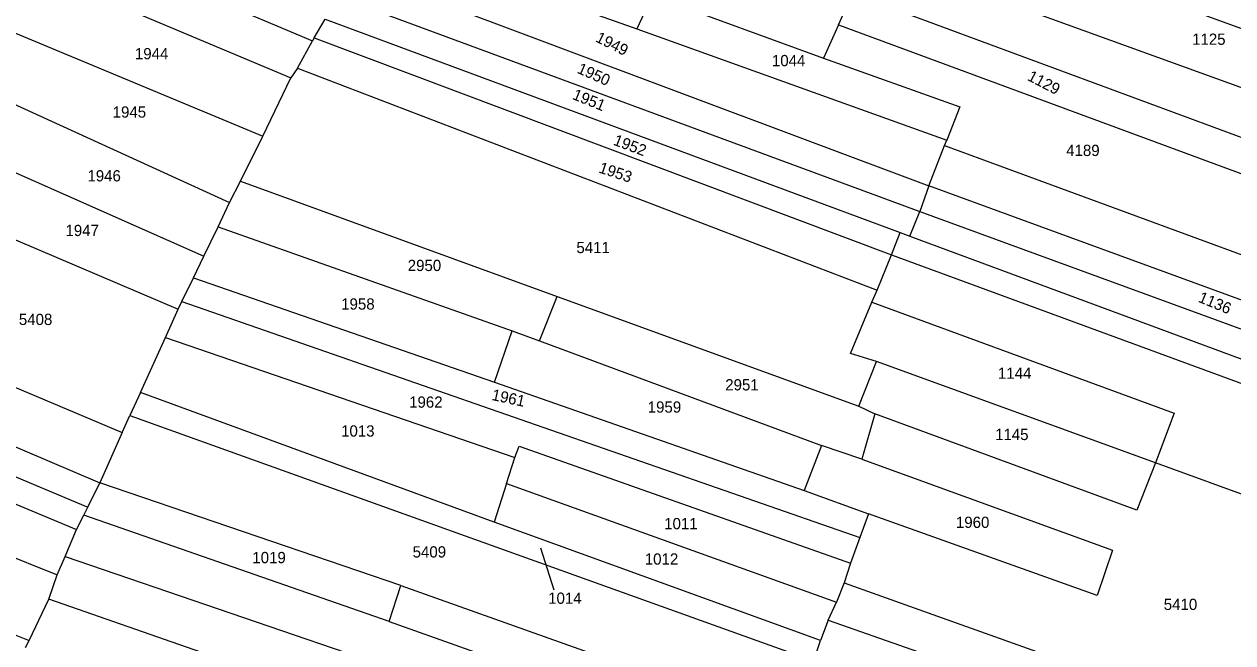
# Model space of a CAD drawing. Extents: x 191922 to 199923, y 328959 to 333350.
# Drawn here: x 198047.5 to 198337.7, y 331678.1 to 331826.5 of the extents above; entities that cross this region are included whole.
import ezdxf

# ---------------------------------------------------------------- set-up
doc = ezdxf.new("R2010")
doc.units = 0
for name, color, linetype in [('bouwvlak', 7, 'Continuous'), ('enkelbestemming', 7, 'Continuous'), ('Level 6', 7, 'Continuous')]:
    doc.layers.add(name, color=color, linetype=linetype)

msp = doc.modelspace()

# ---------------------------------------------------------------- linework, layer by layer
at = {"layer": 'bouwvlak'}
msp.add_line((198174.81, 331690.7), (198171.55, 331700.8), dxfattribs=at)
at = {"layer": 'Level 6'}
for p, q in [((198051.71, 331849.95), (198116.78, 331822.51)), ((198130.95, 331848.04), (198194.59, 331825.37)), ((198250.7, 331843.58), (198361.65, 331803.37)), ((198049.81, 331839.61), (198111.57, 331813.67)), ((198126.43, 331839.57), (198264.68, 331787.7)), ((198122.52, 331833.27), (198262.56, 331781.61)), ((198198.36, 331833.37), (198194.59, 331825.37)), ((198198.36, 331833.37), (198239.47, 331818.32)), ((198243.05, 331826.38), (198246.39, 331833.9)), ((198246.39, 331833.9), (198357.86, 331792.66)), ((198117.18, 331823.2), (198119.8, 331827.69)), ((198119.8, 331827.69), (198257.83, 331776.51)), ((198243.05, 331826.38), (198239.47, 331818.32)), ((198243.05, 331826.38), (198355, 331785)), ((198330.77, 331828.76), (198366.1, 331815.76)), ((198044.52, 331824.75), (198104.85, 331799.68)), ((198194.59, 331825.37), (198269.01, 331798.69)), ((198113.17, 331815.95), (198116.78, 331822.51)), ((198117.18, 331823.2), (198116.78, 331822.51)), ((198117.18, 331823.2), (198255.73, 331771.16)), ((198239.47, 331818.32), (198272.18, 331806.72)), ((198113.17, 331815.95), (198111.57, 331813.67)), ((198113.17, 331815.95), (198252.31, 331762.71)), ((198104.85, 331799.68), (198111.57, 331813.67)), ((198038.55, 331810.31), (198096.79, 331783.72)), ((198272.18, 331806.72), (198269.01, 331798.69)), ((198099.49, 331788.85), (198104.85, 331799.68)), ((198264.68, 331787.7), (198268.5, 331797.4)), ((198268.5, 331797.4), (198269.01, 331798.69)), ((198268.5, 331797.4), (198342.53, 331770.2)), ((198032.48, 331796.56), (198090.66, 331770.85)), ((198096.79, 331783.72), (198099.49, 331788.85)), ((198099.49, 331788.85), (198175.46, 331761.16)), ((198264.68, 331787.7), (198262.56, 331781.61)), ((198407.45, 331735.56), (198264.68, 331787.7)), ((198025.87, 331783.13), (198084.53, 331758.16)), ((198094.14, 331777.9), (198096.79, 331783.72)), ((198260.19, 331775.63), (198262.56, 331781.61)), ((198262.56, 331781.61), (198405.34, 331729.39)), ((198090.66, 331770.85), (198094.14, 331777.9)), ((198094.14, 331777.9), (198164.7, 331752.96)), ((198255.73, 331771.16), (198257.83, 331776.51)), ((198257.83, 331776.51), (198260.19, 331775.63)), ((198260.19, 331775.63), (198403.23, 331722.73)), ((198252.31, 331762.71), (198255.73, 331771.16)), ((198255.73, 331771.16), (198401.6, 331717.61)), ((198088.17, 331765.69), (198090.66, 331770.85)), ((198085.42, 331759.99), (198088.17, 331765.69)), ((198088.17, 331765.69), (198160.43, 331740.59)), ((198251.07, 331759.79), (198252.31, 331762.71)), ((198084.53, 331758.16), (198085.42, 331759.99)), ((198085.42, 331759.99), (198248.19, 331703.38)), ((198171.29, 331750.51), (198175.46, 331761.16)), ((198175.46, 331761.16), (198247.95, 331734.86)), ((198245.95, 331747.5), (198251.07, 331759.79)), ((198251.07, 331759.79), (198323.59, 331733.22)), ((198081.43, 331751.35), (198084.53, 331758.16)), ((198010.38, 331754.11), (198071.06, 331728.58)), ((198075.43, 331738.18), (198081.43, 331751.35)), ((198081.43, 331751.35), (198165.36, 331722.57)), ((198160.43, 331740.59), (198164.7, 331752.96)), ((198164.7, 331752.96), (198171.29, 331750.51)), ((198171.29, 331750.51), (198238.95, 331725.4)), ((198252.16, 331745.61), (198245.95, 331747.5)), ((198247.95, 331734.86), (198252.16, 331745.61)), ((198319.14, 331721.28), (198252.16, 331745.61)), ((198003.89, 331742.7), (198065.71, 331716.51)), ((198160.43, 331740.59), (198234.8, 331714.65)), ((197999.91, 331737.11), (198062.79, 331710.62)), ((198075.43, 331738.18), (198072.89, 331732.61)), ((198160.34, 331707.03), (198075.43, 331738.18)), ((198247.95, 331734.86), (198251.79, 331733.02)), ((197996.51, 331731.91), (198060.13, 331705.26)), ((198071.06, 331728.58), (198072.89, 331732.61)), ((198072.89, 331732.61), (198237.03, 331673.79)), ((198251.79, 331733.02), (198248.64, 331722.18)), ((198314.64, 331709.9), (198251.79, 331733.02)), ((198323.59, 331733.22), (198319.14, 331721.28)), ((198071.06, 331728.58), (198065.71, 331716.51)), ((198165.36, 331722.57), (198166.4, 331725.24)), ((198166.4, 331725.24), (198245.94, 331697.17)), ((198238.95, 331725.4), (198234.8, 331714.65)), ((198248.64, 331722.18), (198238.95, 331725.4)), ((198163.33, 331716.29), (198165.36, 331722.57)), ((198248.64, 331722.18), (198308.8, 331700.31)), ((197989.39, 331721.15), (198055.49, 331694.37)), ((198319.14, 331721.28), (198314.64, 331709.9)), ((198393.91, 331693.91), (198319.14, 331721.28)), ((198062.79, 331710.62), (198065.71, 331716.51)), ((198137.95, 331691.84), (198065.71, 331716.51)), ((198163.33, 331716.29), (198160.34, 331707.03)), ((198163.33, 331716.29), (198242.56, 331687.84)), ((198234.8, 331714.65), (198250.24, 331709.04)), ((198061.84, 331708.7), (198062.79, 331710.62)), ((198060.13, 331705.26), (198061.84, 331708.7)), ((198135.13, 331683.2), (198061.84, 331708.7)), ((198250.24, 331709.04), (198248.19, 331703.38)), ((198305.12, 331689.42), (198250.24, 331709.04)), ((197980.47, 331705.49), (198048.74, 331678.65)), ((198057.37, 331698.77), (198060.13, 331705.26)), ((198238.69, 331678.65), (198160.34, 331707.03)), ((198248.19, 331703.38), (198245.94, 331697.17)), ((198055.49, 331694.37), (198057.37, 331698.77)), ((198057.37, 331698.77), (198144.85, 331668.94)), ((198308.8, 331700.31), (198305.12, 331689.42)), ((198245.94, 331697.17), (198244.41, 331692.5)), ((198053.42, 331688.6), (198055.49, 331694.37)), ((198135.13, 331683.2), (198137.95, 331691.84)), ((198137.95, 331691.84), (198231.34, 331658.69)), ((198244.41, 331692.5), (198242.56, 331687.84)), ((198244.41, 331692.5), (198334.57, 331660.36)), ((198048.74, 331678.65), (198053.42, 331688.6)), ((198140.8, 331658.21), (198053.42, 331688.6)), ((198240.54, 331683.49), (198242.56, 331687.84)), ((198135.13, 331683.2), (198228.18, 331650.36)), ((198240.54, 331683.49), (198238.69, 331678.65)), ((198240.54, 331683.49), (198331.42, 331651.89)), ((198047.85, 331676.99), (198048.74, 331678.65)), ((198237.56, 331675.29), (198238.69, 331678.65))]:
    msp.add_line(p, q, dxfattribs=at)

# ---------------------------------------------------------------- texts
at = {"layer": 'enkelbestemming'}
for s, rotation, p in [('1949', 333.2302, (198184.5, 331822.44)), ('1950', 336.1015, (198180.09, 331814.9)), ('1129', 332.5358, (198288.18, 331813.19)), ('1951', 337.8872, (198178.95, 331808.61)), ('1952', 339.2425, (198188.77, 331797.64)), ('1953', 341.6739, (198185.29, 331790.97)), ('1136', 337.4639, (198329.2, 331759.96)), ('1961', 347.8571, (198159.61, 331736.38))]:
    msp.add_text(s, height=2.7, rotation=rotation, dxfattribs=at).set_placement(p)
for s, p in [('1125', (198327.92, 331821.56)), ('1944', (198074.12, 331818.09)), ('1044', (198227.05, 331816.43)), ('1945', (198068.78, 331804.09)), ('4189', (198297.69, 331794.88)), ('1946', (198062.72, 331788.79)), ('1947', (198057.45, 331775.68)), ('5411', (198180.11, 331771.59)), ('2950', (198139.62, 331767.29)), ('1958', (198123.64, 331758.03)), ('5408', (198046.26, 331754.34)), ('1144', (198281.32, 331741.44)), ('2951', (198215.84, 331738.65)), ('1962', (198139.95, 331734.5)), ('1959', (198197.23, 331733.31)), ('1013', (198123.62, 331727.57)), ('1145', (198280.62, 331726.74)), ('1011', (198201.18, 331705.34)), ('1960', (198271.22, 331705.66)), ('1019', (198102.31, 331697.2)), ('5409', (198140.79, 331698.56)), ('1012', (198196.53, 331696.85)), ('1014', (198173.33, 331687.45)), ('5410', (198321.12, 331685.97))]:
    msp.add_text(s, height=2.7, dxfattribs=at).set_placement(p)

doc.saveas('drawing.dxf')
